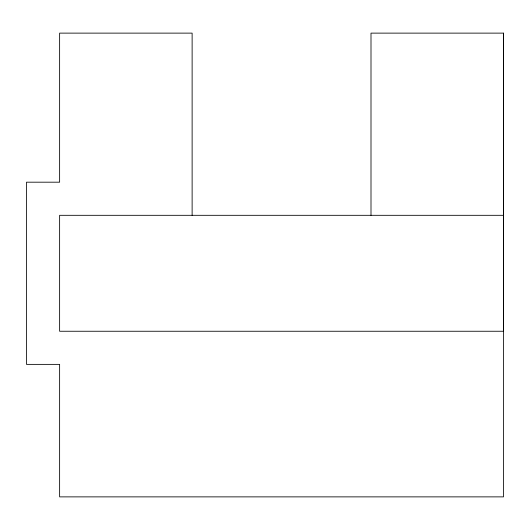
<?xml version="1.0" encoding="UTF-8"?>
<svg xmlns="http://www.w3.org/2000/svg" width="530" height="530" viewBox="0 0 530 530"><rect width="100%" height="100%" fill="white"/><g stroke="black" fill="none" stroke-linecap="round" stroke-linejoin="round"><path stroke-width="0.79" d="M192.125 215.312L192.125 33.125L59.625 33.125L59.625 182.188L26.5 182.188L26.5 364.375L59.625 364.375L59.625 496.875L503.5 496.875L503.5 33.125L371 33.125L371 215.312M503.5 33.125L503.5 331.25L59.625 331.25L59.625 215.312L503.5 215.312"/></g></svg>
